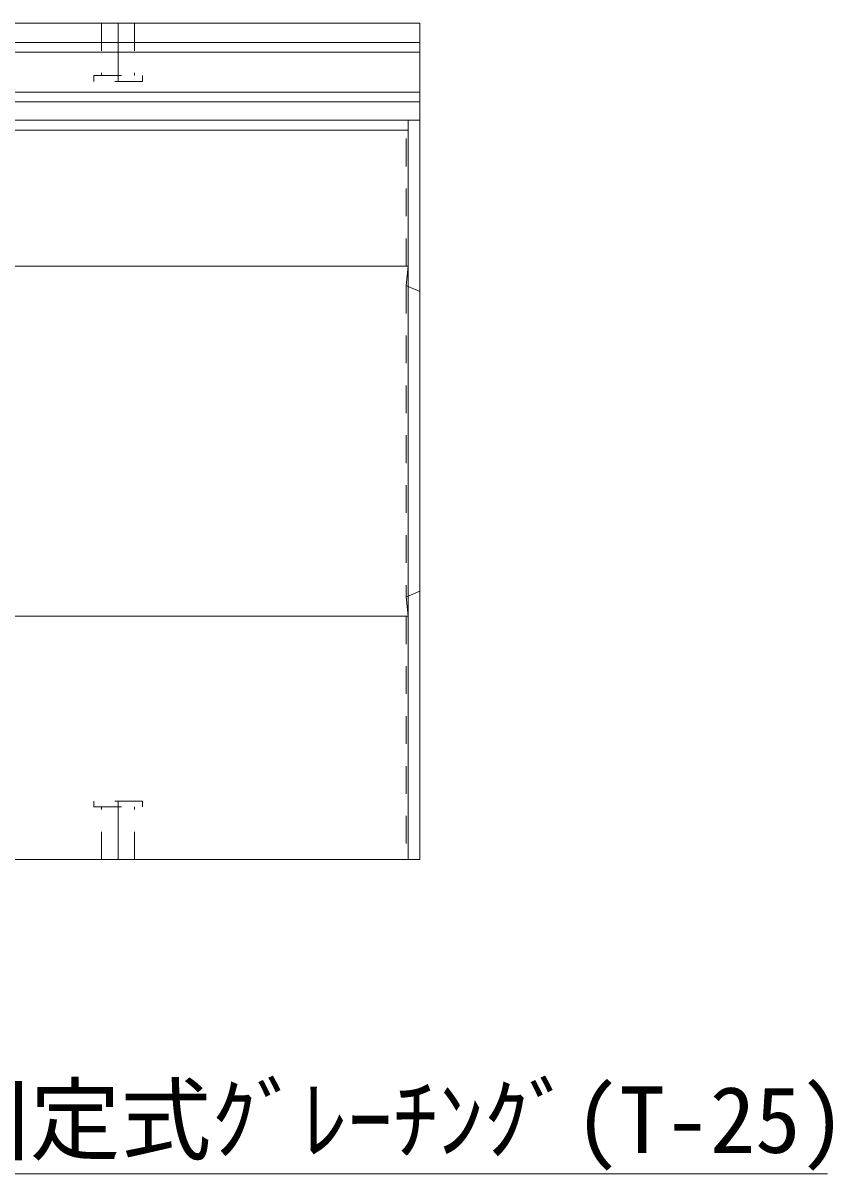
# Model space of a CAD drawing. Units: millimetres at full size; details may follow other scales. Extents: x 5964 to 125098, y -10801 to 28073.
# Drawn here: x 100385 to 100801, y 9567 to 10159 of the extents above; entities that cross this region are included whole.
import ezdxf
from ezdxf.enums import TextEntityAlignment as Align

# ---------------------------------------------------------------- set-up
doc = ezdxf.new("R2010")
doc.units = ezdxf.units.MM
doc.header["$LTSCALE"] = 19
doc.linetypes.add('USER1', pattern=[1.35, 0.75, -0.6])
doc.linetypes.add('USER5', pattern=[1.35, 0.75, -0.6])
for name, color, linetype, lineweight in [('インサート', 3, 'USER1', 9), ('引出線', 4, 'Continuous', 13), ('本体', 2, 'Continuous', 9), ('目地', 132, 'USER5', 5), ('補助線', 8, 'Continuous', 13)]:
    doc.layers.add(name, color=color, linetype=linetype, lineweight=lineweight)
doc.styles.add('ＭＳ ゴシック', font='')
doc.styles.get('ＭＳ ゴシック').set_extended_font_data('MS Gothic')

msp = doc.modelspace()

# ---------------------------------------------------------------- linework, layer by layer
at = {"layer": 'インサート', "linetype": 'USER5', "lineweight": 5}
for p, q in [((100425.19, 10158.84), (100425.19, 10131.84)), ((100425.19, 10158.84), (100442.19, 10158.84)), ((100442.19, 10158.84), (100442.19, 10131.84)), ((100421.19, 10128.84), (100421.19, 10131.84)), ((100421.19, 10131.84), (100446.19, 10131.84)), ((100446.19, 10131.84), (100446.19, 10128.84)), ((100446.19, 10128.84), (100421.19, 10128.84)), ((100421.19, 9758.84), (100421.19, 9755.84)), ((100446.19, 9758.84), (100421.19, 9758.84)), ((100446.19, 9755.84), (100446.19, 9758.84)), ((100421.19, 9755.84), (100446.19, 9755.84)), ((100425.19, 9728.84), (100425.19, 9755.84)), ((100442.19, 9728.84), (100442.19, 9755.84)), ((100425.19, 9728.84), (100442.19, 9728.84))]:
    msp.add_line(p, q, dxfattribs=at)
at = {"layer": '引出線'}
msp.add_lwpolyline([(100089.69, 9729.84), (100228.46, 9567.17), (100798.15, 9567.17)], dxfattribs=at)
at = {"layer": '本体', "lineweight": 18}
for p, q in [((99590.69, 10158.84), (100588.69, 10158.84)), ((100588.69, 10158.84), (100588.69, 9728.84)), ((99596.69, 10103.84), (100582.69, 10103.84)), ((99590.69, 9728.84), (100588.69, 9728.84))]:
    msp.add_line(p, q, dxfattribs=at)
at = {"layer": '本体', "lineweight": 13}
for p, q in [((99590.69, 10148.84), (100588.69, 10148.84)), ((99590.69, 10118.34), (100588.69, 10118.34)), ((99596.69, 10033.84), (100582.69, 10033.84)), ((100582.69, 10033.84), (100582.69, 9853.84)), ((99596.69, 9853.84), (100582.69, 9853.84))]:
    msp.add_line(p, q, dxfattribs=at)
at = {"layer": '本体', "lineweight": 5}
msp.add_line((99590.69, 10143.84), (100588.69, 10143.84), dxfattribs=at)
at = {"layer": '本体', "color": 4, "lineweight": 5}
for p, q in [((99590.69, 10123.34), (100588.69, 10123.34)), ((99590.69, 10108.84), (100588.69, 10108.84))]:
    msp.add_line(p, q, dxfattribs=at)
at = {"layer": '本体'}
for p, q in [((100582.69, 10033.84), (100582.69, 10108.84)), ((100588.69, 10020.84), (100582.69, 10023.41)), ((100588.69, 9866.84), (100582.69, 9864.26)), ((100582.69, 9853.84), (100582.69, 9728.84))]:
    msp.add_line(p, q, dxfattribs=at)
at = {"layer": '目地'}
for p, q in [((100581.69, 10033.84), (100581.69, 10108.84)), ((100581.69, 10023.84), (100582.69, 10033.84)), ((100581.69, 10023.84), (100581.69, 9863.84)), ((100582.69, 10023.41), (100581.69, 10023.84)), ((100582.69, 9864.26), (100581.69, 9863.84)), ((100581.69, 9863.84), (100582.69, 9853.84)), ((100581.69, 9853.84), (100581.69, 9728.84))]:
    msp.add_line(p, q, dxfattribs=at)
at = {"layer": '補助線'}
for p, q in [((100433.69, 10158.84), (100433.69, 10128.84)), ((100433.69, 9728.84), (100433.69, 9758.84))]:
    msp.add_line(p, q, dxfattribs=at)

# ---------------------------------------------------------------- texts
at = {"layer": '引出線', "style": 'ＭＳ ゴシック'}
msp.add_text('ﾎﾞﾙﾄ固定式ｸﾞﾚｰﾁﾝｸﾞ(T-25)', height=34.18, dxfattribs=at).set_placement((100248.46, 9612.2), align=Align.TOP_LEFT)

doc.saveas('drawing.dxf')
